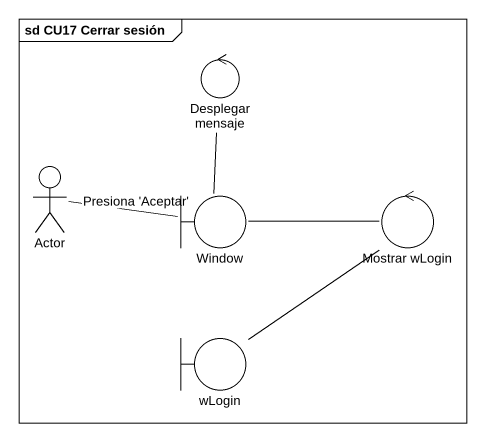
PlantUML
@startuml
mainframe sd CU17 Cerrar sesión
control "Desplegar mensaje" as Desplegar_mensaje
actor "Actor" as Actor_
boundary Window
control "Mostrar wLogin" as Mostrar_wLogin
boundary wLogin
Window -up- Desplegar_mensaje
Window -left- Actor_ : Presiona 'Aceptar'
Window -right- Mostrar_wLogin
Mostrar_wLogin -- wLogin
@enduml
